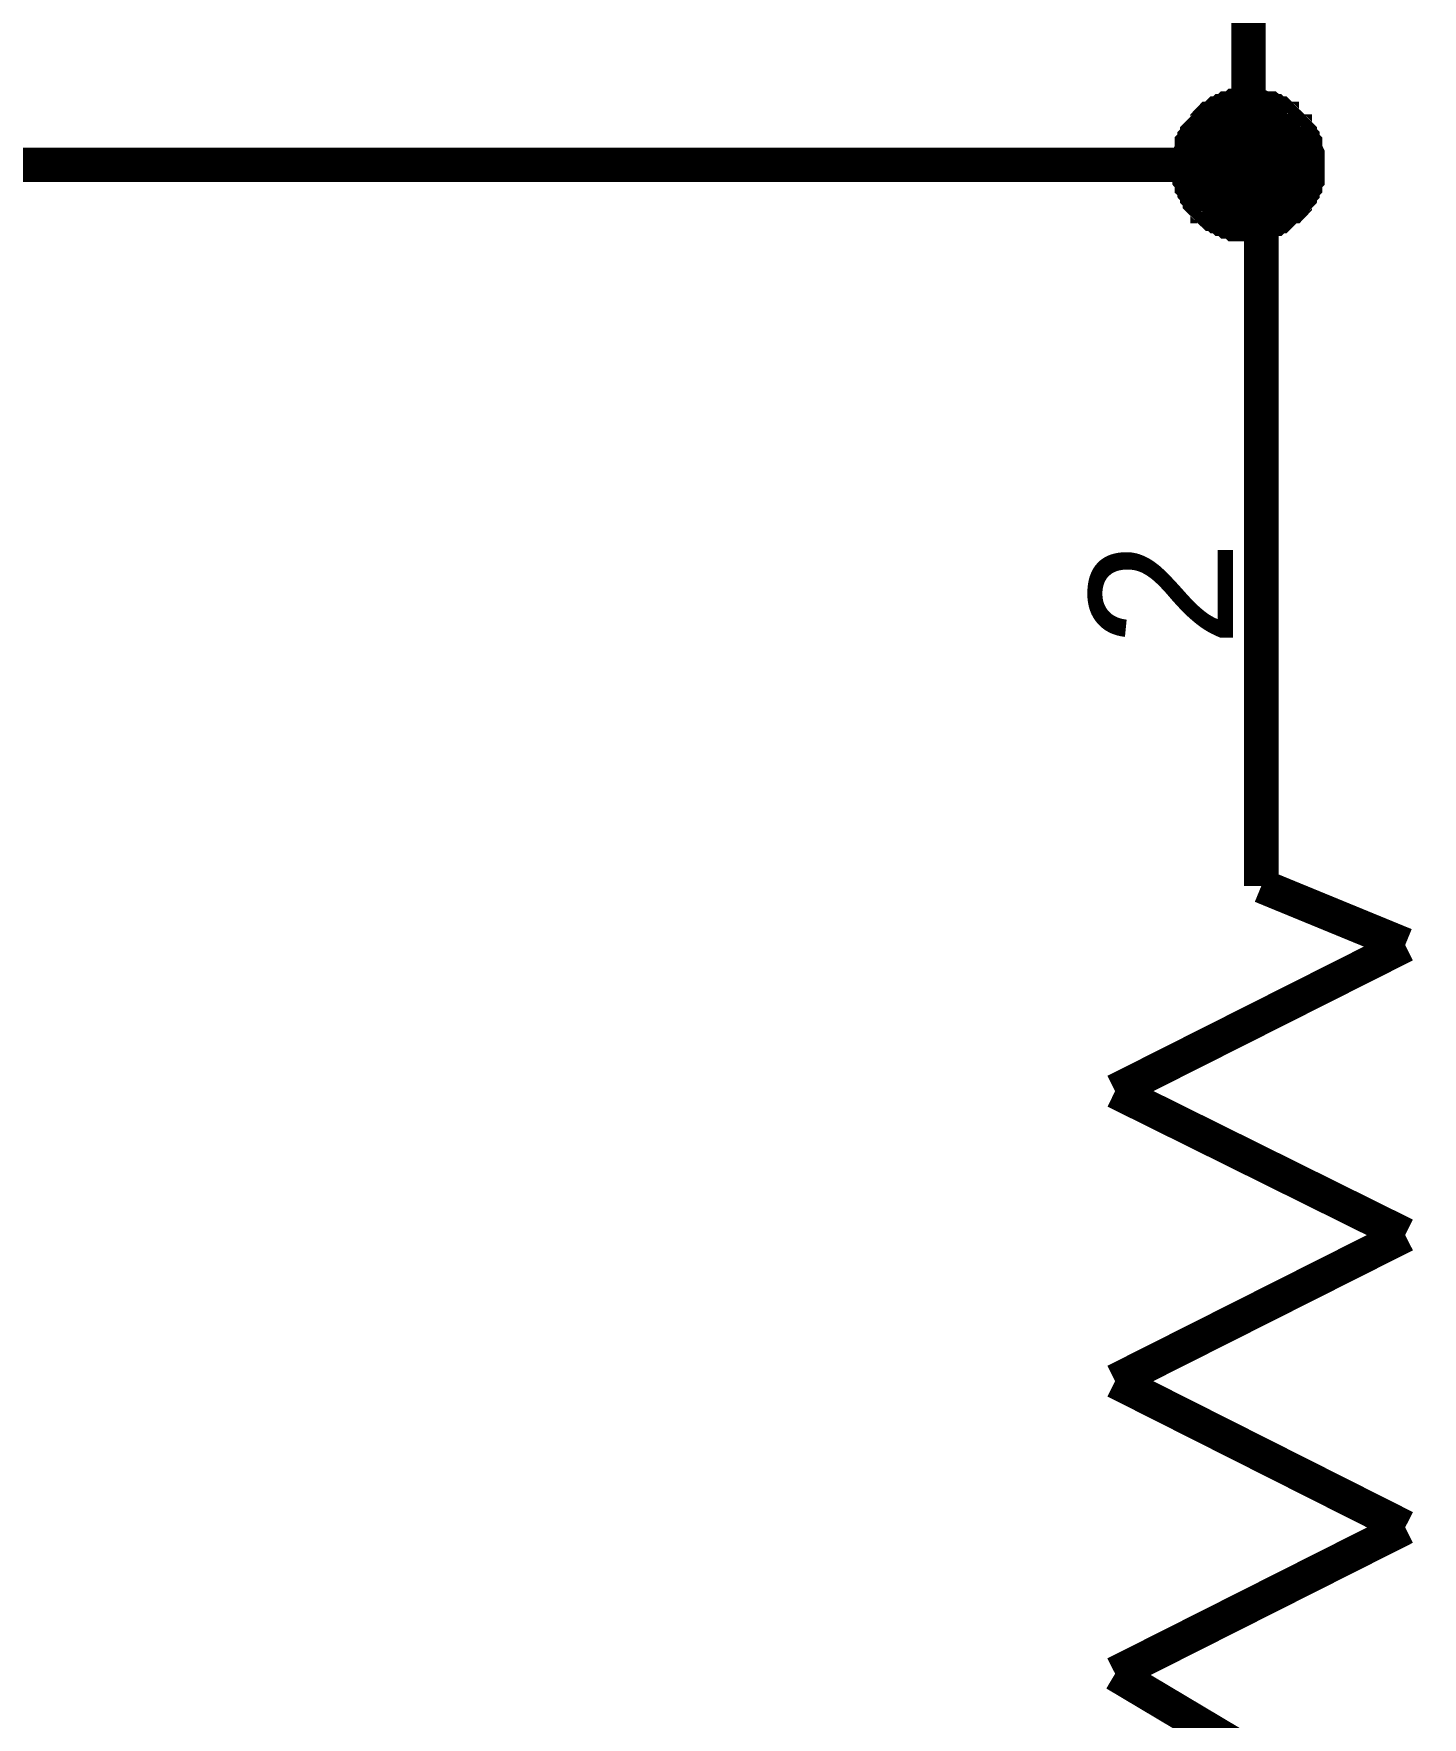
# Model space of a CAD drawing. Header units: millimetres. Extents: x 0 to 800, y 0 to 567.
# Drawn here: x 67.12 to 79.24, y 159.99 to 174.69 of the extents above; entities that cross this region are included whole.
import ezdxf

# ---------------------------------------------------------------- set-up
doc = ezdxf.new("R2010")
doc.units = ezdxf.units.MM
doc.layers.add('Sheet', color=255, linetype='Continuous')

msp = doc.modelspace()

# ---------------------------------------------------------------- linework, layer by layer
at = {"layer": 'Sheet'}
for points, const_width in [([(77.725, 175.696), (77.725, 173.546), (77.837, 173.546), (77.837, 172.314)], 0.3), ([(77.21, 173.546), (77.21, 173.568), (77.21, 173.59), (77.21, 173.613), (77.21, 173.635), (77.232, 173.68), (77.232, 173.702), (77.232, 173.725), (77.255, 173.747), (77.255, 173.77), (77.277, 173.792), (77.277, 173.814), (77.3, 173.837), (77.3, 173.837), (77.322, 173.859), (77.344, 173.882), (77.367, 173.904), (77.367, 173.926), (77.389, 173.949), (77.412, 173.949), (77.434, 173.971), (77.456, 173.994), (77.479, 173.994), (77.501, 174.016), (77.524, 174.016), (77.546, 174.038), (77.568, 174.038), (77.591, 174.038), (77.613, 174.061), (77.636, 174.061), (77.68, 174.061), (77.703, 174.061), (77.725, 174.061)], 0.3), ([(77.21, 173.546), (77.21, 173.568), (77.21, 173.59), (77.21, 173.613), (77.21, 173.635), (77.232, 173.68), (77.232, 173.702), (77.232, 173.725), (77.255, 173.747), (77.255, 173.77), (77.277, 173.792), (77.277, 173.814), (77.3, 173.837), (77.3, 173.837), (77.322, 173.859), (77.344, 173.882), (77.367, 173.904), (77.367, 173.926), (77.389, 173.949), (77.412, 173.949), (77.434, 173.971), (77.456, 173.994), (77.479, 173.994), (77.501, 174.016), (77.524, 174.016), (77.546, 174.038), (77.568, 174.038), (77.591, 174.038), (77.613, 174.061), (77.636, 174.061), (77.68, 174.061), (77.703, 174.061), (77.725, 174.061)], 0.3), ([(77.21, 173.546), (77.21, 173.568), (77.21, 173.59), (77.21, 173.613), (77.21, 173.635), (77.232, 173.68), (77.232, 173.702), (77.232, 173.725), (77.255, 173.747), (77.255, 173.77), (77.277, 173.792), (77.277, 173.814), (77.3, 173.837), (77.3, 173.837), (77.322, 173.859), (77.344, 173.882), (77.367, 173.904), (77.367, 173.926), (77.389, 173.949), (77.412, 173.949), (77.434, 173.971), (77.456, 173.994), (77.479, 173.994), (77.501, 174.016), (77.524, 174.016), (77.546, 174.038), (77.568, 174.038), (77.591, 174.038), (77.613, 174.061), (77.636, 174.061), (77.68, 174.061), (77.703, 174.061), (77.725, 174.061)], 0.3), ([(77.21, 173.546), (77.21, 173.568), (77.21, 173.59), (77.21, 173.613), (77.21, 173.635), (77.232, 173.68), (77.232, 173.702), (77.232, 173.725), (77.255, 173.747), (77.255, 173.77), (77.277, 173.792), (77.277, 173.814), (77.3, 173.837), (77.3, 173.837), (77.322, 173.859), (77.344, 173.882), (77.367, 173.904), (77.367, 173.926), (77.389, 173.949), (77.412, 173.949), (77.434, 173.971), (77.456, 173.994), (77.479, 173.994), (77.501, 174.016), (77.524, 174.016), (77.546, 174.038), (77.568, 174.038), (77.591, 174.038), (77.613, 174.061), (77.636, 174.061), (77.68, 174.061), (77.703, 174.061), (77.725, 174.061)], 0.3), ([(77.725, 174.061), (77.725, 174.061)], 0.3), ([(77.725, 174.061), (77.748, 174.061), (77.77, 174.061), (77.792, 174.061), (77.815, 174.061), (77.86, 174.038), (77.882, 174.038), (77.904, 174.038), (77.927, 174.016), (77.949, 174.016), (77.972, 173.994), (77.994, 173.994), (78.016, 173.971), (78.016, 173.949), (78.039, 173.949), (78.061, 173.926), (78.084, 173.904), (78.106, 173.882), (78.128, 173.859), (78.128, 173.837), (78.151, 173.837), (78.173, 173.814), (78.173, 173.792), (78.196, 173.77), (78.196, 173.747), (78.218, 173.725), (78.218, 173.702), (78.218, 173.68), (78.24, 173.635), (78.24, 173.613), (78.24, 173.59), (78.24, 173.568), (78.24, 173.546)], 0.3), ([(77.725, 174.061), (77.725, 174.061)], 0.3), ([(77.725, 174.061), (77.748, 174.061), (77.77, 174.061), (77.792, 174.061), (77.815, 174.061), (77.86, 174.038), (77.882, 174.038), (77.904, 174.038), (77.927, 174.016), (77.949, 174.016), (77.972, 173.994), (77.994, 173.994), (78.016, 173.971), (78.016, 173.949), (78.039, 173.949), (78.061, 173.926), (78.084, 173.904), (78.106, 173.882), (78.128, 173.859), (78.128, 173.837), (78.151, 173.837), (78.173, 173.814), (78.173, 173.792), (78.196, 173.77), (78.196, 173.747), (78.218, 173.725), (78.218, 173.702), (78.218, 173.68), (78.24, 173.635), (78.24, 173.613), (78.24, 173.59), (78.24, 173.568), (78.24, 173.546)], 0.3), ([(77.725, 174.061), (77.725, 174.061)], 0.3), ([(77.725, 174.061), (77.748, 174.061), (77.77, 174.061), (77.792, 174.061), (77.815, 174.061), (77.86, 174.038), (77.882, 174.038), (77.904, 174.038), (77.927, 174.016), (77.949, 174.016), (77.972, 173.994), (77.994, 173.994), (78.016, 173.971), (78.016, 173.949), (78.039, 173.949), (78.061, 173.926), (78.084, 173.904), (78.106, 173.882), (78.128, 173.859), (78.128, 173.837), (78.151, 173.837), (78.173, 173.814), (78.173, 173.792), (78.196, 173.77), (78.196, 173.747), (78.218, 173.725), (78.218, 173.702), (78.218, 173.68), (78.24, 173.635), (78.24, 173.613), (78.24, 173.59), (78.24, 173.568), (78.24, 173.546)], 0.3), ([(77.725, 174.061), (77.725, 174.061)], 0.3), ([(77.725, 174.061), (77.748, 174.061), (77.77, 174.061), (77.792, 174.061), (77.815, 174.061), (77.86, 174.038), (77.882, 174.038), (77.904, 174.038), (77.927, 174.016), (77.949, 174.016), (77.972, 173.994), (77.994, 173.994), (78.016, 173.971), (78.016, 173.949), (78.039, 173.949), (78.061, 173.926), (78.084, 173.904), (78.106, 173.882), (78.128, 173.859), (78.128, 173.837), (78.151, 173.837), (78.173, 173.814), (78.173, 173.792), (78.196, 173.77), (78.196, 173.747), (78.218, 173.725), (78.218, 173.702), (78.218, 173.68), (78.24, 173.635), (78.24, 173.613), (78.24, 173.59), (78.24, 173.568), (78.24, 173.546)], 0.3), ([(77.21, 173.546), (77.21, 173.568), (77.21, 173.59), (77.21, 173.613), (77.21, 173.635), (77.232, 173.68), (77.232, 173.702), (77.232, 173.725), (77.255, 173.747), (77.255, 173.77), (77.277, 173.792), (77.277, 173.814), (77.3, 173.837), (77.3, 173.837), (77.322, 173.859), (77.344, 173.882), (77.367, 173.904), (77.367, 173.926), (77.389, 173.949), (77.412, 173.949), (77.434, 173.971), (77.456, 173.994), (77.479, 173.994), (77.501, 174.016), (77.524, 174.016), (77.546, 174.038), (77.568, 174.038), (77.591, 174.038), (77.613, 174.061), (77.636, 174.061), (77.68, 174.061), (77.703, 174.061), (77.725, 174.061)], 0.0991), ([(77.21, 173.546), (77.21, 173.568), (77.21, 173.59), (77.21, 173.613), (77.21, 173.635), (77.232, 173.68), (77.232, 173.702), (77.232, 173.725), (77.255, 173.747), (77.255, 173.77), (77.277, 173.792), (77.277, 173.814), (77.3, 173.837), (77.3, 173.837), (77.322, 173.859), (77.344, 173.882), (77.367, 173.904), (77.367, 173.926), (77.389, 173.949), (77.412, 173.949), (77.434, 173.971), (77.456, 173.994), (77.479, 173.994), (77.501, 174.016), (77.524, 174.016), (77.546, 174.038), (77.568, 174.038), (77.591, 174.038), (77.613, 174.061), (77.636, 174.061), (77.68, 174.061), (77.703, 174.061), (77.725, 174.061)], 0.0991), ([(77.21, 173.546), (77.21, 173.568), (77.21, 173.59), (77.21, 173.613), (77.21, 173.635), (77.232, 173.68), (77.232, 173.702), (77.232, 173.725), (77.255, 173.747), (77.255, 173.77), (77.277, 173.792), (77.277, 173.814), (77.3, 173.837), (77.3, 173.837), (77.322, 173.859), (77.344, 173.882), (77.367, 173.904), (77.367, 173.926), (77.389, 173.949), (77.412, 173.949), (77.434, 173.971), (77.456, 173.994), (77.479, 173.994), (77.501, 174.016), (77.524, 174.016), (77.546, 174.038), (77.568, 174.038), (77.591, 174.038), (77.613, 174.061), (77.636, 174.061), (77.68, 174.061), (77.703, 174.061), (77.725, 174.061)], 0.0991), ([(77.21, 173.546), (77.21, 173.568), (77.21, 173.59), (77.21, 173.613), (77.21, 173.635), (77.232, 173.68), (77.232, 173.702), (77.232, 173.725), (77.255, 173.747), (77.255, 173.77), (77.277, 173.792), (77.277, 173.814), (77.3, 173.837), (77.3, 173.837), (77.322, 173.859), (77.344, 173.882), (77.367, 173.904), (77.367, 173.926), (77.389, 173.949), (77.412, 173.949), (77.434, 173.971), (77.456, 173.994), (77.479, 173.994), (77.501, 174.016), (77.524, 174.016), (77.546, 174.038), (77.568, 174.038), (77.591, 174.038), (77.613, 174.061), (77.636, 174.061), (77.68, 174.061), (77.703, 174.061), (77.725, 174.061)], 0.0991), ([(77.725, 174.061), (77.725, 174.061)], 0.0991), ([(77.725, 174.061), (77.748, 174.061), (77.77, 174.061), (77.792, 174.061), (77.815, 174.061), (77.86, 174.038), (77.882, 174.038), (77.904, 174.038), (77.927, 174.016), (77.949, 174.016), (77.972, 173.994), (77.994, 173.994), (78.016, 173.971), (78.016, 173.949), (78.039, 173.949), (78.061, 173.926), (78.084, 173.904), (78.106, 173.882), (78.128, 173.859), (78.128, 173.837), (78.151, 173.837), (78.173, 173.814), (78.173, 173.792), (78.196, 173.77), (78.196, 173.747), (78.218, 173.725), (78.218, 173.702), (78.218, 173.68), (78.24, 173.635), (78.24, 173.613), (78.24, 173.59), (78.24, 173.568), (78.24, 173.546)], 0.0991), ([(77.725, 174.061), (77.725, 174.061)], 0.0991), ([(77.725, 174.061), (77.748, 174.061), (77.77, 174.061), (77.792, 174.061), (77.815, 174.061), (77.86, 174.038), (77.882, 174.038), (77.904, 174.038), (77.927, 174.016), (77.949, 174.016), (77.972, 173.994), (77.994, 173.994), (78.016, 173.971), (78.016, 173.949), (78.039, 173.949), (78.061, 173.926), (78.084, 173.904), (78.106, 173.882), (78.128, 173.859), (78.128, 173.837), (78.151, 173.837), (78.173, 173.814), (78.173, 173.792), (78.196, 173.77), (78.196, 173.747), (78.218, 173.725), (78.218, 173.702), (78.218, 173.68), (78.24, 173.635), (78.24, 173.613), (78.24, 173.59), (78.24, 173.568), (78.24, 173.546)], 0.0991), ([(77.725, 174.061), (77.725, 174.061)], 0.0991), ([(77.725, 174.061), (77.748, 174.061), (77.77, 174.061), (77.792, 174.061), (77.815, 174.061), (77.86, 174.038), (77.882, 174.038), (77.904, 174.038), (77.927, 174.016), (77.949, 174.016), (77.972, 173.994), (77.994, 173.994), (78.016, 173.971), (78.016, 173.949), (78.039, 173.949), (78.061, 173.926), (78.084, 173.904), (78.106, 173.882), (78.128, 173.859), (78.128, 173.837), (78.151, 173.837), (78.173, 173.814), (78.173, 173.792), (78.196, 173.77), (78.196, 173.747), (78.218, 173.725), (78.218, 173.702), (78.218, 173.68), (78.24, 173.635), (78.24, 173.613), (78.24, 173.59), (78.24, 173.568), (78.24, 173.546)], 0.0991), ([(77.725, 174.061), (77.725, 174.061)], 0.0991), ([(77.725, 174.061), (77.748, 174.061), (77.77, 174.061), (77.792, 174.061), (77.815, 174.061), (77.86, 174.038), (77.882, 174.038), (77.904, 174.038), (77.927, 174.016), (77.949, 174.016), (77.972, 173.994), (77.994, 173.994), (78.016, 173.971), (78.016, 173.949), (78.039, 173.949), (78.061, 173.926), (78.084, 173.904), (78.106, 173.882), (78.128, 173.859), (78.128, 173.837), (78.151, 173.837), (78.173, 173.814), (78.173, 173.792), (78.196, 173.77), (78.196, 173.747), (78.218, 173.725), (78.218, 173.702), (78.218, 173.68), (78.24, 173.635), (78.24, 173.613), (78.24, 173.59), (78.24, 173.568), (78.24, 173.546)], 0.0991), ([(56.827, 173.546), (77.725, 173.546)], 0.3), ([(77.725, 173.03), (77.703, 173.03), (77.68, 173.03), (77.636, 173.03), (77.613, 173.03), (77.591, 173.053), (77.568, 173.053), (77.546, 173.053), (77.524, 173.075), (77.501, 173.075), (77.479, 173.098), (77.456, 173.098), (77.434, 173.12), (77.412, 173.12), (77.389, 173.142), (77.367, 173.165), (77.367, 173.187), (77.344, 173.187), (77.322, 173.21), (77.3, 173.232), (77.3, 173.254), (77.277, 173.277), (77.277, 173.299), (77.255, 173.322), (77.255, 173.344), (77.232, 173.366), (77.232, 173.389), (77.232, 173.411), (77.21, 173.434), (77.21, 173.456), (77.21, 173.501), (77.21, 173.523), (77.21, 173.546)], 0.3), ([(77.21, 173.546), (77.21, 173.546)], 0.3), ([(77.725, 173.03), (77.703, 173.03), (77.68, 173.03), (77.636, 173.03), (77.613, 173.03), (77.591, 173.053), (77.568, 173.053), (77.546, 173.053), (77.524, 173.075), (77.501, 173.075), (77.479, 173.098), (77.456, 173.098), (77.434, 173.12), (77.412, 173.12), (77.389, 173.142), (77.367, 173.165), (77.367, 173.187), (77.344, 173.187), (77.322, 173.21), (77.3, 173.232), (77.3, 173.254), (77.277, 173.277), (77.277, 173.299), (77.255, 173.322), (77.255, 173.344), (77.232, 173.366), (77.232, 173.389), (77.232, 173.411), (77.21, 173.434), (77.21, 173.456), (77.21, 173.501), (77.21, 173.523), (77.21, 173.546)], 0.3), ([(77.21, 173.546), (77.21, 173.546)], 0.3), ([(77.725, 173.03), (77.703, 173.03), (77.68, 173.03), (77.636, 173.03), (77.613, 173.03), (77.591, 173.053), (77.568, 173.053), (77.546, 173.053), (77.524, 173.075), (77.501, 173.075), (77.479, 173.098), (77.456, 173.098), (77.434, 173.12), (77.412, 173.12), (77.389, 173.142), (77.367, 173.165), (77.367, 173.187), (77.344, 173.187), (77.322, 173.21), (77.3, 173.232), (77.3, 173.254), (77.277, 173.277), (77.277, 173.299), (77.255, 173.322), (77.255, 173.344), (77.232, 173.366), (77.232, 173.389), (77.232, 173.411), (77.21, 173.434), (77.21, 173.456), (77.21, 173.501), (77.21, 173.523), (77.21, 173.546)], 0.3), ([(77.21, 173.546), (77.21, 173.546)], 0.3), ([(77.725, 173.03), (77.703, 173.03), (77.68, 173.03), (77.636, 173.03), (77.613, 173.03), (77.591, 173.053), (77.568, 173.053), (77.546, 173.053), (77.524, 173.075), (77.501, 173.075), (77.479, 173.098), (77.456, 173.098), (77.434, 173.12), (77.412, 173.12), (77.389, 173.142), (77.367, 173.165), (77.367, 173.187), (77.344, 173.187), (77.322, 173.21), (77.3, 173.232), (77.3, 173.254), (77.277, 173.277), (77.277, 173.299), (77.255, 173.322), (77.255, 173.344), (77.232, 173.366), (77.232, 173.389), (77.232, 173.411), (77.21, 173.434), (77.21, 173.456), (77.21, 173.501), (77.21, 173.523), (77.21, 173.546)], 0.3), ([(77.21, 173.546), (77.21, 173.546)], 0.3), ([(77.725, 173.03), (77.703, 173.03), (77.68, 173.03), (77.636, 173.03), (77.613, 173.03), (77.591, 173.053), (77.568, 173.053), (77.546, 173.053), (77.524, 173.075), (77.501, 173.075), (77.479, 173.098), (77.456, 173.098), (77.434, 173.12), (77.412, 173.12), (77.389, 173.142), (77.367, 173.165), (77.367, 173.187), (77.344, 173.187), (77.322, 173.21), (77.3, 173.232), (77.3, 173.254), (77.277, 173.277), (77.277, 173.299), (77.255, 173.322), (77.255, 173.344), (77.232, 173.366), (77.232, 173.389), (77.232, 173.411), (77.21, 173.434), (77.21, 173.456), (77.21, 173.501), (77.21, 173.523), (77.21, 173.546)], 0.0991), ([(77.21, 173.546), (77.21, 173.546)], 0.0991), ([(77.725, 173.03), (77.703, 173.03), (77.68, 173.03), (77.636, 173.03), (77.613, 173.03), (77.591, 173.053), (77.568, 173.053), (77.546, 173.053), (77.524, 173.075), (77.501, 173.075), (77.479, 173.098), (77.456, 173.098), (77.434, 173.12), (77.412, 173.12), (77.389, 173.142), (77.367, 173.165), (77.367, 173.187), (77.344, 173.187), (77.322, 173.21), (77.3, 173.232), (77.3, 173.254), (77.277, 173.277), (77.277, 173.299), (77.255, 173.322), (77.255, 173.344), (77.232, 173.366), (77.232, 173.389), (77.232, 173.411), (77.21, 173.434), (77.21, 173.456), (77.21, 173.501), (77.21, 173.523), (77.21, 173.546)], 0.0991), ([(77.21, 173.546), (77.21, 173.546)], 0.0991), ([(77.725, 173.03), (77.703, 173.03), (77.68, 173.03), (77.636, 173.03), (77.613, 173.03), (77.591, 173.053), (77.568, 173.053), (77.546, 173.053), (77.524, 173.075), (77.501, 173.075), (77.479, 173.098), (77.456, 173.098), (77.434, 173.12), (77.412, 173.12), (77.389, 173.142), (77.367, 173.165), (77.367, 173.187), (77.344, 173.187), (77.322, 173.21), (77.3, 173.232), (77.3, 173.254), (77.277, 173.277), (77.277, 173.299), (77.255, 173.322), (77.255, 173.344), (77.232, 173.366), (77.232, 173.389), (77.232, 173.411), (77.21, 173.434), (77.21, 173.456), (77.21, 173.501), (77.21, 173.523), (77.21, 173.546)], 0.0991), ([(77.21, 173.546), (77.21, 173.546)], 0.0991), ([(77.725, 173.03), (77.703, 173.03), (77.68, 173.03), (77.636, 173.03), (77.613, 173.03), (77.591, 173.053), (77.568, 173.053), (77.546, 173.053), (77.524, 173.075), (77.501, 173.075), (77.479, 173.098), (77.456, 173.098), (77.434, 173.12), (77.412, 173.12), (77.389, 173.142), (77.367, 173.165), (77.367, 173.187), (77.344, 173.187), (77.322, 173.21), (77.3, 173.232), (77.3, 173.254), (77.277, 173.277), (77.277, 173.299), (77.255, 173.322), (77.255, 173.344), (77.232, 173.366), (77.232, 173.389), (77.232, 173.411), (77.21, 173.434), (77.21, 173.456), (77.21, 173.501), (77.21, 173.523), (77.21, 173.546)], 0.0991), ([(77.21, 173.546), (77.21, 173.546)], 0.0991), ([(78.24, 173.546), (78.24, 173.523), (78.24, 173.501), (78.24, 173.456), (78.24, 173.434), (78.218, 173.411), (78.218, 173.389), (78.218, 173.366), (78.196, 173.344), (78.196, 173.322), (78.173, 173.299), (78.173, 173.277), (78.151, 173.254), (78.128, 173.232), (78.128, 173.21), (78.106, 173.187), (78.084, 173.187), (78.061, 173.165), (78.039, 173.142), (78.016, 173.12), (78.016, 173.12), (77.994, 173.098), (77.972, 173.098), (77.949, 173.075), (77.927, 173.075), (77.904, 173.053), (77.882, 173.053), (77.86, 173.053), (77.815, 173.03), (77.792, 173.03), (77.77, 173.03), (77.748, 173.03), (77.725, 173.03)], 0.3), ([(78.24, 173.546), (78.24, 173.523), (78.24, 173.501), (78.24, 173.456), (78.24, 173.434), (78.218, 173.411), (78.218, 173.389), (78.218, 173.366), (78.196, 173.344), (78.196, 173.322), (78.173, 173.299), (78.173, 173.277), (78.151, 173.254), (78.128, 173.232), (78.128, 173.21), (78.106, 173.187), (78.084, 173.187), (78.061, 173.165), (78.039, 173.142), (78.016, 173.12), (78.016, 173.12), (77.994, 173.098), (77.972, 173.098), (77.949, 173.075), (77.927, 173.075), (77.904, 173.053), (77.882, 173.053), (77.86, 173.053), (77.815, 173.03), (77.792, 173.03), (77.77, 173.03), (77.748, 173.03), (77.725, 173.03)], 0.3), ([(78.24, 173.546), (78.24, 173.523), (78.24, 173.501), (78.24, 173.456), (78.24, 173.434), (78.218, 173.411), (78.218, 173.389), (78.218, 173.366), (78.196, 173.344), (78.196, 173.322), (78.173, 173.299), (78.173, 173.277), (78.151, 173.254), (78.128, 173.232), (78.128, 173.21), (78.106, 173.187), (78.084, 173.187), (78.061, 173.165), (78.039, 173.142), (78.016, 173.12), (78.016, 173.12), (77.994, 173.098), (77.972, 173.098), (77.949, 173.075), (77.927, 173.075), (77.904, 173.053), (77.882, 173.053), (77.86, 173.053), (77.815, 173.03), (77.792, 173.03), (77.77, 173.03), (77.748, 173.03), (77.725, 173.03)], 0.3), ([(78.24, 173.546), (78.24, 173.523), (78.24, 173.501), (78.24, 173.456), (78.24, 173.434), (78.218, 173.411), (78.218, 173.389), (78.218, 173.366), (78.196, 173.344), (78.196, 173.322), (78.173, 173.299), (78.173, 173.277), (78.151, 173.254), (78.128, 173.232), (78.128, 173.21), (78.106, 173.187), (78.084, 173.187), (78.061, 173.165), (78.039, 173.142), (78.016, 173.12), (78.016, 173.12), (77.994, 173.098), (77.972, 173.098), (77.949, 173.075), (77.927, 173.075), (77.904, 173.053), (77.882, 173.053), (77.86, 173.053), (77.815, 173.03), (77.792, 173.03), (77.77, 173.03), (77.748, 173.03), (77.725, 173.03)], 0.3), ([(78.24, 173.546), (78.24, 173.523), (78.24, 173.501), (78.24, 173.456), (78.24, 173.434), (78.218, 173.411), (78.218, 173.389), (78.218, 173.366), (78.196, 173.344), (78.196, 173.322), (78.173, 173.299), (78.173, 173.277), (78.151, 173.254), (78.128, 173.232), (78.128, 173.21), (78.106, 173.187), (78.084, 173.187), (78.061, 173.165), (78.039, 173.142), (78.016, 173.12), (78.016, 173.12), (77.994, 173.098), (77.972, 173.098), (77.949, 173.075), (77.927, 173.075), (77.904, 173.053), (77.882, 173.053), (77.86, 173.053), (77.815, 173.03), (77.792, 173.03), (77.77, 173.03), (77.748, 173.03), (77.725, 173.03)], 0.0991), ([(78.24, 173.546), (78.24, 173.523), (78.24, 173.501), (78.24, 173.456), (78.24, 173.434), (78.218, 173.411), (78.218, 173.389), (78.218, 173.366), (78.196, 173.344), (78.196, 173.322), (78.173, 173.299), (78.173, 173.277), (78.151, 173.254), (78.128, 173.232), (78.128, 173.21), (78.106, 173.187), (78.084, 173.187), (78.061, 173.165), (78.039, 173.142), (78.016, 173.12), (78.016, 173.12), (77.994, 173.098), (77.972, 173.098), (77.949, 173.075), (77.927, 173.075), (77.904, 173.053), (77.882, 173.053), (77.86, 173.053), (77.815, 173.03), (77.792, 173.03), (77.77, 173.03), (77.748, 173.03), (77.725, 173.03)], 0.0991), ([(78.24, 173.546), (78.24, 173.523), (78.24, 173.501), (78.24, 173.456), (78.24, 173.434), (78.218, 173.411), (78.218, 173.389), (78.218, 173.366), (78.196, 173.344), (78.196, 173.322), (78.173, 173.299), (78.173, 173.277), (78.151, 173.254), (78.128, 173.232), (78.128, 173.21), (78.106, 173.187), (78.084, 173.187), (78.061, 173.165), (78.039, 173.142), (78.016, 173.12), (78.016, 173.12), (77.994, 173.098), (77.972, 173.098), (77.949, 173.075), (77.927, 173.075), (77.904, 173.053), (77.882, 173.053), (77.86, 173.053), (77.815, 173.03), (77.792, 173.03), (77.77, 173.03), (77.748, 173.03), (77.725, 173.03)], 0.0991), ([(78.24, 173.546), (78.24, 173.523), (78.24, 173.501), (78.24, 173.456), (78.24, 173.434), (78.218, 173.411), (78.218, 173.389), (78.218, 173.366), (78.196, 173.344), (78.196, 173.322), (78.173, 173.299), (78.173, 173.277), (78.151, 173.254), (78.128, 173.232), (78.128, 173.21), (78.106, 173.187), (78.084, 173.187), (78.061, 173.165), (78.039, 173.142), (78.016, 173.12), (78.016, 173.12), (77.994, 173.098), (77.972, 173.098), (77.949, 173.075), (77.927, 173.075), (77.904, 173.053), (77.882, 173.053), (77.86, 173.053), (77.815, 173.03), (77.792, 173.03), (77.77, 173.03), (77.748, 173.03), (77.725, 173.03)], 0.0991), ([(78.24, 173.546), (78.24, 173.546), (78.24, 173.546), (78.24, 173.546), (78.24, 173.546), (78.24, 173.546), (78.24, 173.546), (78.24, 173.546), (78.24, 173.546), (78.24, 173.546), (78.24, 173.546), (78.24, 173.546), (78.24, 173.546), (78.24, 173.546), (78.24, 173.546), (78.24, 173.546), (78.24, 173.546), (78.24, 173.546), (78.24, 173.546), (78.24, 173.546), (78.24, 173.546), (78.24, 173.546), (78.24, 173.546), (78.24, 173.546), (78.24, 173.546), (78.24, 173.546), (78.24, 173.546), (78.24, 173.546), (78.24, 173.546), (78.24, 173.546), (78.24, 173.546), (78.24, 173.546), (78.24, 173.546)], 0.3), ([(78.24, 173.546), (78.24, 173.546)], 0.3), ([(78.24, 173.546), (78.24, 173.546), (78.24, 173.546), (78.24, 173.546), (78.24, 173.546), (78.24, 173.546), (78.24, 173.546), (78.24, 173.546), (78.24, 173.546), (78.24, 173.546), (78.24, 173.546), (78.24, 173.546), (78.24, 173.546), (78.24, 173.546), (78.24, 173.546), (78.24, 173.546), (78.24, 173.546), (78.24, 173.546), (78.24, 173.546), (78.24, 173.546), (78.24, 173.546), (78.24, 173.546), (78.24, 173.546), (78.24, 173.546), (78.24, 173.546), (78.24, 173.546), (78.24, 173.546), (78.24, 173.546), (78.24, 173.546), (78.24, 173.546), (78.24, 173.546), (78.24, 173.546), (78.24, 173.546)], 0.3), ([(78.24, 173.546), (78.24, 173.546)], 0.3), ([(78.24, 173.546), (78.24, 173.546), (78.24, 173.546), (78.24, 173.546), (78.24, 173.546), (78.24, 173.546), (78.24, 173.546), (78.24, 173.546), (78.24, 173.546), (78.24, 173.546), (78.24, 173.546), (78.24, 173.546), (78.24, 173.546), (78.24, 173.546), (78.24, 173.546), (78.24, 173.546), (78.24, 173.546), (78.24, 173.546), (78.24, 173.546), (78.24, 173.546), (78.24, 173.546), (78.24, 173.546), (78.24, 173.546), (78.24, 173.546), (78.24, 173.546), (78.24, 173.546), (78.24, 173.546), (78.24, 173.546), (78.24, 173.546), (78.24, 173.546), (78.24, 173.546), (78.24, 173.546), (78.24, 173.546)], 0.3), ([(78.24, 173.546), (78.24, 173.546)], 0.3), ([(78.24, 173.546), (78.24, 173.546), (78.24, 173.546), (78.24, 173.546), (78.24, 173.546), (78.24, 173.546), (78.24, 173.546), (78.24, 173.546), (78.24, 173.546), (78.24, 173.546), (78.24, 173.546), (78.24, 173.546), (78.24, 173.546), (78.24, 173.546), (78.24, 173.546), (78.24, 173.546), (78.24, 173.546), (78.24, 173.546), (78.24, 173.546), (78.24, 173.546), (78.24, 173.546), (78.24, 173.546), (78.24, 173.546), (78.24, 173.546), (78.24, 173.546), (78.24, 173.546), (78.24, 173.546), (78.24, 173.546), (78.24, 173.546), (78.24, 173.546), (78.24, 173.546), (78.24, 173.546), (78.24, 173.546)], 0.3), ([(78.24, 173.546), (78.24, 173.546)], 0.3), ([(78.24, 173.546), (78.24, 173.546), (78.24, 173.546), (78.24, 173.546), (78.24, 173.546), (78.24, 173.546), (78.24, 173.546), (78.24, 173.546), (78.24, 173.546), (78.24, 173.546), (78.24, 173.546), (78.24, 173.546), (78.24, 173.546), (78.24, 173.546), (78.24, 173.546), (78.24, 173.546), (78.24, 173.546), (78.24, 173.546), (78.24, 173.546), (78.24, 173.546), (78.24, 173.546), (78.24, 173.546), (78.24, 173.546), (78.24, 173.546), (78.24, 173.546), (78.24, 173.546), (78.24, 173.546), (78.24, 173.546), (78.24, 173.546), (78.24, 173.546), (78.24, 173.546), (78.24, 173.546), (78.24, 173.546)], 0.0991), ([(78.24, 173.546), (78.24, 173.546)], 0.0991), ([(78.24, 173.546), (78.24, 173.546), (78.24, 173.546), (78.24, 173.546), (78.24, 173.546), (78.24, 173.546), (78.24, 173.546), (78.24, 173.546), (78.24, 173.546), (78.24, 173.546), (78.24, 173.546), (78.24, 173.546), (78.24, 173.546), (78.24, 173.546), (78.24, 173.546), (78.24, 173.546), (78.24, 173.546), (78.24, 173.546), (78.24, 173.546), (78.24, 173.546), (78.24, 173.546), (78.24, 173.546), (78.24, 173.546), (78.24, 173.546), (78.24, 173.546), (78.24, 173.546), (78.24, 173.546), (78.24, 173.546), (78.24, 173.546), (78.24, 173.546), (78.24, 173.546), (78.24, 173.546), (78.24, 173.546)], 0.0991), ([(78.24, 173.546), (78.24, 173.546)], 0.0991), ([(78.24, 173.546), (78.24, 173.546), (78.24, 173.546), (78.24, 173.546), (78.24, 173.546), (78.24, 173.546), (78.24, 173.546), (78.24, 173.546), (78.24, 173.546), (78.24, 173.546), (78.24, 173.546), (78.24, 173.546), (78.24, 173.546), (78.24, 173.546), (78.24, 173.546), (78.24, 173.546), (78.24, 173.546), (78.24, 173.546), (78.24, 173.546), (78.24, 173.546), (78.24, 173.546), (78.24, 173.546), (78.24, 173.546), (78.24, 173.546), (78.24, 173.546), (78.24, 173.546), (78.24, 173.546), (78.24, 173.546), (78.24, 173.546), (78.24, 173.546), (78.24, 173.546), (78.24, 173.546), (78.24, 173.546)], 0.0991), ([(78.24, 173.546), (78.24, 173.546)], 0.0991), ([(78.24, 173.546), (78.24, 173.546), (78.24, 173.546), (78.24, 173.546), (78.24, 173.546), (78.24, 173.546), (78.24, 173.546), (78.24, 173.546), (78.24, 173.546), (78.24, 173.546), (78.24, 173.546), (78.24, 173.546), (78.24, 173.546), (78.24, 173.546), (78.24, 173.546), (78.24, 173.546), (78.24, 173.546), (78.24, 173.546), (78.24, 173.546), (78.24, 173.546), (78.24, 173.546), (78.24, 173.546), (78.24, 173.546), (78.24, 173.546), (78.24, 173.546), (78.24, 173.546), (78.24, 173.546), (78.24, 173.546), (78.24, 173.546), (78.24, 173.546), (78.24, 173.546), (78.24, 173.546), (78.24, 173.546)], 0.0991), ([(78.24, 173.546), (78.24, 173.546)], 0.0991), ([(77.837, 167.252), (77.837, 172.314)], 0.3), ([(77.837, 167.252), (77.837, 168.013)], 0.3), ([(79.092, 166.736), (77.837, 167.252)], 0.3), ([(76.561, 165.46), (79.092, 166.736)], 0.3), ([(79.092, 164.205), (76.561, 165.46)], 0.3), ([(76.561, 162.929), (79.092, 164.205)], 0.3), ([(79.092, 161.652), (76.561, 162.929)], 0.3), ([(76.561, 160.375), (79.092, 161.652)], 0.3), ([(77.837, 159.614), (76.561, 160.375)], 0.3)]:
    msp.add_lwpolyline(points, dxfattribs=dict(at, const_width=const_width))
at = {"layer": 'Sheet', "const_width": 0.508}
msp.add_lwpolyline([(77.46, 173.552, 1), (77.968, 173.552, 1)], format="xyb", close=True, dxfattribs=at)

# ---------------------------------------------------------------- texts
at = {"layer": 'Sheet'}
msp.add_text('2', height=1.254, rotation=90, dxfattribs=at).set_placement((77.591, 169.335))

doc.saveas('drawing.dxf')
